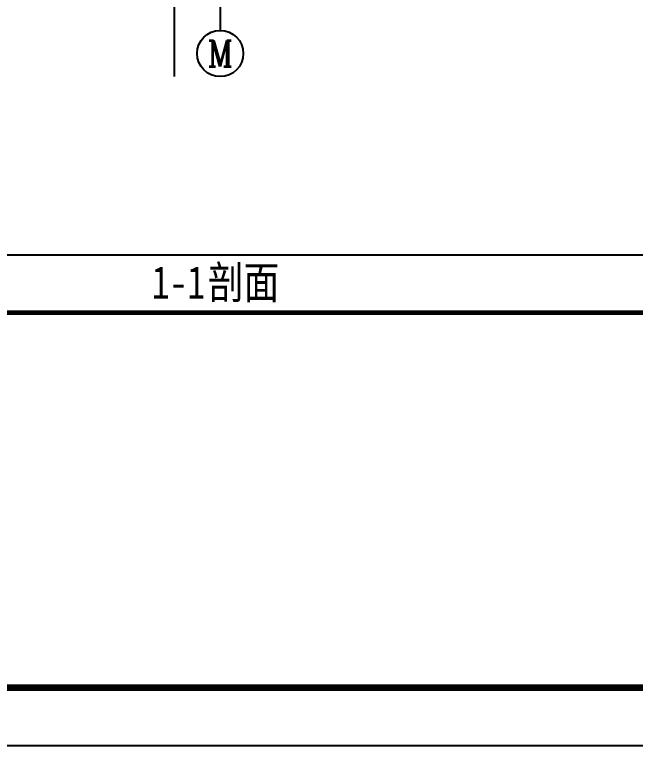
# Model space of a CAD drawing. Header units: millimetres. Extents: x 434053 to 1059003, y -2417481 to 936527.
# Drawn here: x 646892 to 652268, y -1807326 to -1800995 of the extents above; entities that cross this region are included whole.
import ezdxf
from ezdxf.enums import TextEntityAlignment as Align

# ---------------------------------------------------------------- set-up
doc = ezdxf.new("R2010")
doc.units = ezdxf.units.MM
doc.header["$LTSCALE"] = 1000
doc.header["$MEASUREMENT"] = 0
for name, color, linetype in [('A-ANNO-TTLB', 7, 'Continuous'), ('AXIS', 3, 'Continuous'), ('AXIS_TEXT', 7, 'Continuous'), ('DIM_SYMB', 3, 'Continuous'), ('PUB_TEXT', 7, 'Continuous')]:
    doc.layers.add(name, color=color, linetype=linetype)
doc.styles.add('_TCH_AXIS', font='COMPLEX', dxfattribs={"bigfont": 'GBCBIG'})
doc.styles.add('COMPLEX', font='COMPLEX')
doc.styles.add('宋体', font='', dxfattribs={"width": 0.8})
doc.styles.get('宋体').set_extended_font_data('SimSun')

# ---------------------------------------------------------------- blocks, each defined once
blk = doc.blocks.new('asdfgafgA$C15443CC7')
at = {"const_width": 120}
blk.add_lwpolyline([(198600, 82876), (198600, 33798)], dxfattribs=at)
at = {"layer": 'A-ANNO-TTLB'}
blk.add_lwpolyline([(52200, 0), (209850, 0), (209850, 89100), (52200, 89100)], close=True, dxfattribs=at)
at = {"layer": 'A-ANNO-TTLB', "const_width": 180}
blk.add_lwpolyline([(55950, 1500), (208350, 1500), (208350, 87600), (55950, 87600)], close=True, dxfattribs=at)
blk = doc.blocks.new('asdfadfsdhg')
at = {"xscale": 0.3333333333333333, "yscale": 0.3333333333333333, "zscale": 0.3333333333333333, "rotation": 270}
blk.add_blockref('asdfgafgA$C15443CC7', (0, 69950), dxfattribs=at)
blk = doc.blocks.new('asdfadgdsh')
blk.add_line((0, 500), (14325, 500))
blk.add_lwpolyline([(0, 47550), (14325, 47550), (14325, 0), (0, 0)], close=True)
blk = doc.blocks.new('_AXISO')
blk.add_circle((0, 0), 0.5)
at = {"layer": 'AXIS_TEXT', "style": 'COMPLEX', "width": 1.041667}
blk.add_attdef('A', text='', height=0.56, dxfattribs=at).set_placement((-0.25, -0.28), (0.25, -0.28), align=Align.FIT)

msp = doc.modelspace()

# ---------------------------------------------------------------- linework, layer by layer
at = {"layer": 'AXIS'}
msp.add_line((648672.4, -1799932.3), (648672.4, -1801132.3), dxfattribs=at)
at = {"layer": 'DIM_SYMB'}
msp.add_line((648272.4, -1764755.8), (648272.4, -1801532.3), dxfattribs=at)

# ---------------------------------------------------------------- block references
for name, p in [('asdfadfsdhg', (628800.9, -1807326.3)), ('asdfadgdsh', (643675.9, -1803576.3))]:
    msp.add_blockref(name, p)
at = {"layer": 'AXIS'}
ref = msp.add_blockref('_AXISO', (648672.4, -1801332.3), dxfattribs=dict(at, xscale=400, yscale=400, zscale=400))
ref.add_attrib('A', 'M', dxfattribs={"layer": 'AXIS_TEXT', "height": 226.3, "style": '_TCH_AXIS'}).set_placement((648559.3, -1801445.4), (648785.6, -1801445.4), align=Align.FIT)

# ---------------------------------------------------------------- texts
at = {"layer": 'PUB_TEXT', "color": 2, "style": '宋体', "width": 0.8}
for s, p in [('剖面', (648565.7, -1803456.5)), ('1-1', (648079.6, -1803456.5))]:
    msp.add_text(s, height=283.23, dxfattribs=at).set_placement(p)

doc.saveas('drawing.dxf')
